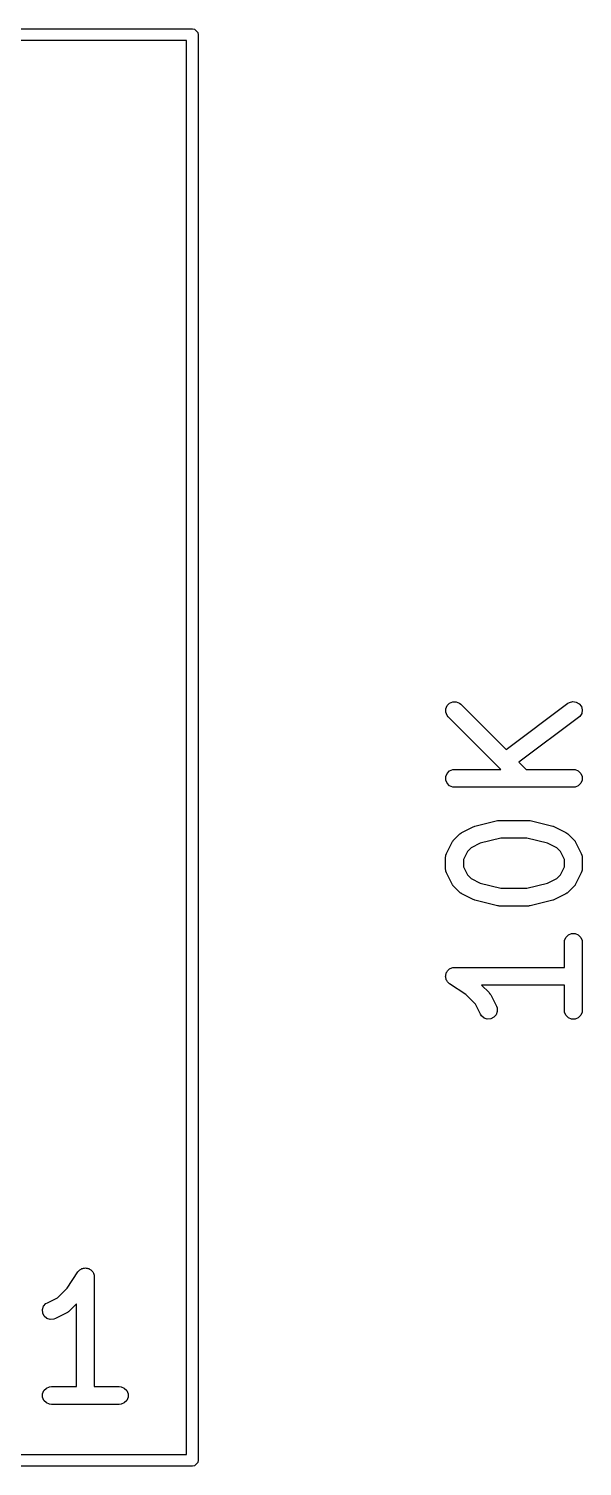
# Model space of a CAD drawing. Extents: x 1.85 to 8.05, y -5.02 to -1.22.
# Drawn here: x 7.8624 to 8.0457, y -2.7465 to -2.2701 of the extents above; entities that cross this region are included whole.
import ezdxf

# ---------------------------------------------------------------- set-up
doc = ezdxf.new("R2010")
doc.units = 0
doc.header["$MEASUREMENT"] = 0
doc.layers.add('BLACK', color=7, linetype='CONTINUOUS')

msp = doc.modelspace()

# ---------------------------------------------------------------- linework, layer by layer
at = {"layer": 'BLACK', "linetype": 'CONTINUOUS'}
for p, q in [((7.53071, -2.27008), (7.91654, -2.27008)), ((7.91654, -2.27008), (7.91729, -2.27023)), ((7.91729, -2.27023), (7.91835, -2.27129)), ((7.91835, -2.27129), (7.9185, -2.27205)), ((7.9185, -2.27205), (7.9185, -2.74449)), ((7.91457, -2.27402), (7.53268, -2.27402)), ((7.91457, -2.74252), (7.91457, -2.27402)), ((8.00044, -2.49541), (8.00088, -2.49435)), ((8.00044, -2.49656), (8.00044, -2.49541)), ((8.00088, -2.49435), (8.0017, -2.49353)), ((8.0017, -2.49353), (8.00276, -2.49309)), ((8.00276, -2.49309), (8.00392, -2.49309)), ((8.00392, -2.49309), (8.00498, -2.49353)), ((8.00498, -2.49353), (8.00543, -2.4939)), ((8.00543, -2.4939), (8.02049, -2.50896)), ((8.02049, -2.50896), (8.04094, -2.49363)), ((8.04094, -2.49363), (8.04143, -2.49333)), ((8.04143, -2.49333), (8.04255, -2.49304)), ((8.04255, -2.49304), (8.04369, -2.4932)), ((8.04369, -2.4932), (8.04468, -2.49379)), ((8.04468, -2.49379), (8.04537, -2.49471)), ((8.04537, -2.49471), (8.04566, -2.49583)), ((8.04566, -2.49583), (8.04549, -2.49697)), ((8.00088, -2.49763), (8.00044, -2.49656)), ((8.00125, -2.49808), (8.00088, -2.49763)), ((8.01871, -2.51553), (8.00125, -2.49808)), ((8.04448, -2.49835), (8.02471, -2.51318)), ((8.04491, -2.49796), (8.04448, -2.49835)), ((8.04549, -2.49697), (8.04491, -2.49796)), ((8.02471, -2.51318), (8.02706, -2.51553)), ((8.00044, -2.51791), (8.00088, -2.51684)), ((8.00044, -2.51906), (8.00044, -2.51791)), ((8.00088, -2.52013), (8.00044, -2.51906)), ((8.00088, -2.51684), (8.0017, -2.51603)), ((8.0017, -2.51603), (8.00276, -2.51559)), ((8.00276, -2.51559), (8.00334, -2.51553)), ((8.00334, -2.51553), (8.01871, -2.51553)), ((8.02706, -2.51553), (8.04271, -2.51553)), ((8.04271, -2.51553), (8.04329, -2.51559)), ((8.04329, -2.51559), (8.04435, -2.51603)), ((8.04435, -2.51603), (8.04516, -2.51684)), ((8.04516, -2.51684), (8.04561, -2.51791)), ((8.04561, -2.51906), (8.04516, -2.52013)), ((8.04561, -2.51791), (8.04561, -2.51906)), ((8.0017, -2.52094), (8.00088, -2.52013)), ((8.00276, -2.52138), (8.0017, -2.52094)), ((8.00334, -2.52144), (8.00276, -2.52138)), ((8.04271, -2.52144), (8.00334, -2.52144)), ((8.04329, -2.52138), (8.04271, -2.52144)), ((8.04435, -2.52094), (8.04329, -2.52138)), ((8.04516, -2.52013), (8.04435, -2.52094)), ((8.01012, -2.53437), (8.01762, -2.53249)), ((8.01762, -2.53249), (8.01772, -2.53248)), ((8.01772, -2.53248), (8.01776, -2.53246)), ((8.01776, -2.53246), (8.01798, -2.53244)), ((8.01798, -2.53244), (8.01819, -2.53241)), ((8.01819, -2.53241), (8.01824, -2.53242)), ((8.01824, -2.53242), (8.01834, -2.53241)), ((8.01834, -2.53241), (8.02771, -2.53241)), ((8.02771, -2.53241), (8.02781, -2.53242)), ((8.02781, -2.53242), (8.02785, -2.53241)), ((8.02785, -2.53241), (8.02807, -2.53244)), ((8.02807, -2.53244), (8.02829, -2.53246)), ((8.02829, -2.53246), (8.02833, -2.53248)), ((8.02833, -2.53248), (8.02843, -2.53249)), ((8.02843, -2.53249), (8.03593, -2.53437)), ((8.00294, -2.53912), (8.00313, -2.53889)), ((8.00313, -2.53889), (8.005, -2.53702)), ((8.005, -2.53702), (8.00523, -2.53683)), ((8.00523, -2.53683), (8.00528, -2.53677)), ((8.00528, -2.53677), (8.00537, -2.53672)), ((8.00537, -2.53672), (8.00545, -2.53665)), ((8.00545, -2.53665), (8.00552, -2.53662)), ((8.00552, -2.53662), (8.00577, -2.53647)), ((8.00577, -2.53647), (8.00952, -2.53459)), ((8.00952, -2.53459), (8.00956, -2.53458)), ((8.00956, -2.53458), (8.00958, -2.53456)), ((8.00958, -2.53456), (8.00982, -2.53448)), ((8.00982, -2.53448), (8.01006, -2.53438)), ((8.01006, -2.53438), (8.01008, -2.53438)), ((8.01008, -2.53438), (8.01012, -2.53437)), ((8.0187, -2.53831), (8.01187, -2.54002)), ((8.02735, -2.53831), (8.0187, -2.53831)), ((8.03418, -2.54002), (8.02735, -2.53831)), ((8.03593, -2.53437), (8.03597, -2.53438)), ((8.03597, -2.53438), (8.03599, -2.53438)), ((8.03599, -2.53438), (8.03623, -2.53448)), ((8.03623, -2.53448), (8.03647, -2.53456)), ((8.03647, -2.53456), (8.03649, -2.53458)), ((8.03649, -2.53458), (8.03653, -2.53459)), ((8.03653, -2.53459), (8.04028, -2.53647)), ((8.04028, -2.53647), (8.04053, -2.53662)), ((8.04053, -2.53662), (8.0406, -2.53665)), ((8.0406, -2.53665), (8.04068, -2.53672)), ((8.04068, -2.53672), (8.04077, -2.53677)), ((8.04077, -2.53677), (8.04082, -2.53683)), ((8.04082, -2.53683), (8.04105, -2.53702)), ((8.04105, -2.53702), (8.04292, -2.53889)), ((8.04292, -2.53889), (8.04311, -2.53912)), ((8.00049, -2.54395), (8.0007, -2.54341)), ((8.0007, -2.54341), (8.00257, -2.53966)), ((8.00257, -2.53966), (8.00273, -2.53941)), ((8.00273, -2.53941), (8.00276, -2.53934)), ((8.00276, -2.53934), (8.00283, -2.53926)), ((8.00283, -2.53926), (8.00288, -2.53917)), ((8.00288, -2.53917), (8.00294, -2.53912)), ((8.00764, -2.54273), (8.00629, -2.54543)), ((8.00884, -2.54153), (8.00764, -2.54273)), ((8.01187, -2.54002), (8.00884, -2.54153)), ((8.03721, -2.54153), (8.03418, -2.54002)), ((8.03841, -2.54273), (8.03721, -2.54153)), ((8.03976, -2.54543), (8.03841, -2.54273)), ((8.04311, -2.53912), (8.04317, -2.53917)), ((8.04317, -2.53917), (8.04322, -2.53926)), ((8.04322, -2.53926), (8.04329, -2.53934)), ((8.04329, -2.53934), (8.04332, -2.53941)), ((8.04332, -2.53941), (8.04348, -2.53966)), ((8.04348, -2.53966), (8.04535, -2.54341)), ((8.04535, -2.54341), (8.04556, -2.54395)), ((8.00039, -2.54473), (8.00044, -2.54416)), ((8.00039, -2.54848), (8.00039, -2.54473)), ((8.00044, -2.54906), (8.00039, -2.54848)), ((8.00044, -2.54416), (8.00048, -2.54406)), ((8.00048, -2.54406), (8.00049, -2.54395)), ((8.00629, -2.54543), (8.00629, -2.54778)), ((8.00629, -2.54778), (8.00764, -2.55048)), ((8.03841, -2.55048), (8.03976, -2.54778)), ((8.03976, -2.54778), (8.03976, -2.54543)), ((8.04556, -2.54395), (8.04556, -2.54406)), ((8.04556, -2.54406), (8.04561, -2.54416)), ((8.04561, -2.54416), (8.04566, -2.54473)), ((8.04566, -2.54848), (8.04561, -2.54906)), ((8.04566, -2.54473), (8.04566, -2.54848)), ((8.00048, -2.54916), (8.00044, -2.54906)), ((8.00049, -2.54926), (8.00048, -2.54916)), ((8.0007, -2.5498), (8.00049, -2.54926)), ((8.00257, -2.55355), (8.0007, -2.5498)), ((8.00764, -2.55048), (8.00884, -2.55168)), ((8.00884, -2.55168), (8.01187, -2.55319)), ((8.01187, -2.55319), (8.0187, -2.5549)), ((8.02735, -2.5549), (8.03418, -2.55319)), ((8.03418, -2.55319), (8.03721, -2.55168)), ((8.03721, -2.55168), (8.03841, -2.55048)), ((8.04535, -2.5498), (8.04348, -2.55355)), ((8.04556, -2.54926), (8.04535, -2.5498)), ((8.04561, -2.54906), (8.04556, -2.54916)), ((8.04556, -2.54916), (8.04556, -2.54926)), ((8.00273, -2.5538), (8.00257, -2.55355)), ((8.00276, -2.55387), (8.00273, -2.5538)), ((8.00283, -2.55395), (8.00276, -2.55387)), ((8.00288, -2.55404), (8.00283, -2.55395)), ((8.00294, -2.55409), (8.00288, -2.55404)), ((8.00313, -2.55432), (8.00294, -2.55409)), ((8.005, -2.55619), (8.00313, -2.55432)), ((8.00523, -2.55638), (8.005, -2.55619)), ((8.00528, -2.55644), (8.00523, -2.55638)), ((8.00537, -2.55649), (8.00528, -2.55644)), ((8.00545, -2.55656), (8.00537, -2.55649)), ((8.00552, -2.55659), (8.00545, -2.55656)), ((8.00577, -2.55675), (8.00552, -2.55659)), ((8.00952, -2.55862), (8.00577, -2.55675)), ((8.0187, -2.5549), (8.02735, -2.5549)), ((8.04028, -2.55675), (8.03653, -2.55862)), ((8.04053, -2.55659), (8.04028, -2.55675)), ((8.0406, -2.55656), (8.04053, -2.55659)), ((8.04068, -2.55649), (8.0406, -2.55656)), ((8.04077, -2.55644), (8.04068, -2.55649)), ((8.04082, -2.55638), (8.04077, -2.55644)), ((8.04105, -2.55619), (8.04082, -2.55638)), ((8.04292, -2.55432), (8.04105, -2.55619)), ((8.04311, -2.55409), (8.04292, -2.55432)), ((8.04317, -2.55404), (8.04311, -2.55409)), ((8.04322, -2.55395), (8.04317, -2.55404)), ((8.04329, -2.55387), (8.04322, -2.55395)), ((8.04332, -2.5538), (8.04329, -2.55387)), ((8.04348, -2.55355), (8.04332, -2.5538)), ((8.00956, -2.55864), (8.00952, -2.55862)), ((8.00958, -2.55865), (8.00956, -2.55864)), ((8.00982, -2.55874), (8.00958, -2.55865)), ((8.01006, -2.55883), (8.00982, -2.55874)), ((8.01008, -2.55883), (8.01006, -2.55883)), ((8.01012, -2.55885), (8.01008, -2.55883)), ((8.01762, -2.56072), (8.01012, -2.55885)), ((8.01772, -2.56073), (8.01762, -2.56072)), ((8.01776, -2.56075), (8.01772, -2.56073)), ((8.01798, -2.56077), (8.01776, -2.56075)), ((8.01819, -2.5608), (8.01798, -2.56077)), ((8.01824, -2.5608), (8.01819, -2.5608)), ((8.01834, -2.56081), (8.01824, -2.5608)), ((8.02771, -2.56081), (8.01834, -2.56081)), ((8.02781, -2.5608), (8.02771, -2.56081)), ((8.02785, -2.5608), (8.02781, -2.5608)), ((8.02807, -2.56077), (8.02785, -2.5608)), ((8.02829, -2.56075), (8.02807, -2.56077)), ((8.02833, -2.56073), (8.02829, -2.56075)), ((8.02843, -2.56072), (8.02833, -2.56073)), ((8.03593, -2.55885), (8.02843, -2.56072)), ((8.03597, -2.55883), (8.03593, -2.55885)), ((8.03599, -2.55883), (8.03597, -2.55883)), ((8.03623, -2.55874), (8.03599, -2.55883)), ((8.03647, -2.55865), (8.03623, -2.55874)), ((8.03649, -2.55864), (8.03647, -2.55865)), ((8.03653, -2.55862), (8.03649, -2.55864)), ((8.03976, -2.57285), (8.03981, -2.57228)), ((8.03981, -2.57228), (8.04025, -2.57121)), ((8.04025, -2.57121), (8.04107, -2.5704)), ((8.04107, -2.5704), (8.04213, -2.56996)), ((8.04213, -2.56996), (8.04329, -2.56996)), ((8.04329, -2.56996), (8.04435, -2.5704)), ((8.04435, -2.5704), (8.04516, -2.57121)), ((8.04516, -2.57121), (8.04561, -2.57228)), ((8.04561, -2.57228), (8.04566, -2.57285)), ((8.03976, -2.58115), (8.03976, -2.57285)), ((8.04566, -2.57285), (8.04566, -2.59535)), ((8.00125, -2.58202), (8.00149, -2.58185)), ((8.00149, -2.58185), (8.0017, -2.58165)), ((8.0017, -2.58165), (8.00197, -2.58154)), ((8.00197, -2.58154), (8.00221, -2.58138)), ((8.00221, -2.58138), (8.00249, -2.58132)), ((8.00249, -2.58132), (8.00276, -2.58121)), ((8.00276, -2.58121), (8.00333, -2.58115)), ((8.00333, -2.58115), (8.00334, -2.58115)), ((8.00334, -2.58115), (8.00334, -2.58115)), ((8.00334, -2.58115), (8.00334, -2.58115)), ((8.00334, -2.58115), (8.03976, -2.58115)), ((8.00039, -2.58411), (8.00044, -2.58382)), ((8.00044, -2.58439), (8.00039, -2.58411)), ((8.00044, -2.58353), (8.00055, -2.58326)), ((8.00044, -2.58382), (8.00044, -2.58353)), ((8.00044, -2.58468), (8.00044, -2.58439)), ((8.00056, -2.58495), (8.00044, -2.58468)), ((8.00055, -2.58326), (8.00061, -2.58297)), ((8.00061, -2.58523), (8.00056, -2.58495)), ((8.00061, -2.58297), (8.00077, -2.58273)), ((8.00077, -2.58548), (8.00061, -2.58523)), ((8.00077, -2.58273), (8.00088, -2.58246)), ((8.00088, -2.58574), (8.00077, -2.58548)), ((8.00088, -2.58246), (8.00109, -2.58226)), ((8.00109, -2.58595), (8.00088, -2.58574)), ((8.00109, -2.58226), (8.00125, -2.58202)), ((8.00125, -2.58619), (8.00109, -2.58595)), ((8.0017, -2.58656), (8.00125, -2.58619)), ((8.00708, -2.59015), (8.0017, -2.58656)), ((8.0017, -2.58656), (8.0017, -2.58656)), ((8.0017, -2.58656), (8.0017, -2.58656)), ((8.0017, -2.58656), (8.0017, -2.58656)), ((8.01029, -2.59335), (8.00708, -2.59015)), ((8.03976, -2.58705), (8.01234, -2.58705)), ((8.01234, -2.58705), (8.0148, -2.58951)), ((8.0148, -2.58951), (8.01499, -2.58974)), ((8.01499, -2.58974), (8.01505, -2.58979)), ((8.01505, -2.58979), (8.0151, -2.58988)), ((8.0151, -2.58988), (8.01517, -2.58996)), ((8.01517, -2.58996), (8.0152, -2.59003)), ((8.0152, -2.59003), (8.01535, -2.59028)), ((8.01535, -2.59028), (8.01723, -2.59403)), ((8.03976, -2.59535), (8.03976, -2.58705)), ((8.01195, -2.59667), (8.01029, -2.59335)), ((8.01752, -2.59572), (8.01715, -2.59681)), ((8.01723, -2.59403), (8.01744, -2.59457)), ((8.01744, -2.59457), (8.01752, -2.59572)), ((8.03981, -2.59593), (8.03976, -2.59535)), ((8.04025, -2.59699), (8.03981, -2.59593)), ((8.04561, -2.59593), (8.04516, -2.59699)), ((8.04566, -2.59535), (8.04561, -2.59593)), ((8.01226, -2.59716), (8.01195, -2.59667)), ((8.01313, -2.59792), (8.01226, -2.59716)), ((8.01422, -2.59828), (8.01313, -2.59792)), ((8.01537, -2.5982), (8.01422, -2.59828)), ((8.0164, -2.59768), (8.01537, -2.5982)), ((8.01715, -2.59681), (8.0164, -2.59768)), ((8.04107, -2.59781), (8.04025, -2.59699)), ((8.04213, -2.59825), (8.04107, -2.59781)), ((8.04329, -2.59825), (8.04213, -2.59825)), ((8.04435, -2.59781), (8.04329, -2.59825)), ((8.04516, -2.59699), (8.04435, -2.59781)), ((7.87865, -2.68201), (7.87901, -2.68157)), ((7.87901, -2.68157), (7.87926, -2.68141)), ((7.87926, -2.68141), (7.87946, -2.6812)), ((7.87946, -2.6812), (7.87973, -2.68109)), ((7.87973, -2.68109), (7.87997, -2.68093)), ((7.87997, -2.68093), (7.88026, -2.68087)), ((7.88026, -2.68087), (7.88053, -2.68076)), ((7.88053, -2.68076), (7.88082, -2.68076)), ((7.88082, -2.68076), (7.8811, -2.6807)), ((7.8811, -2.6807), (7.88139, -2.68076)), ((7.88139, -2.68076), (7.88168, -2.68076)), ((7.88168, -2.68076), (7.88195, -2.68087)), ((7.88195, -2.68087), (7.88223, -2.68093)), ((7.88223, -2.68093), (7.88247, -2.68109)), ((7.88247, -2.68109), (7.88274, -2.6812)), ((7.88274, -2.6812), (7.88295, -2.6814)), ((7.88295, -2.6814), (7.88319, -2.68156)), ((7.88319, -2.68156), (7.88335, -2.68181)), ((7.88335, -2.68181), (7.88356, -2.68201)), ((7.87506, -2.6874), (7.87865, -2.68202)), ((7.87865, -2.68202), (7.87865, -2.68201)), ((7.87865, -2.68201), (7.87865, -2.68201)), ((7.87865, -2.68201), (7.87865, -2.68201)), ((7.88356, -2.68201), (7.88367, -2.68228)), ((7.88367, -2.68228), (7.88383, -2.68252)), ((7.88383, -2.68252), (7.88389, -2.68281)), ((7.88389, -2.68281), (7.884, -2.68308)), ((7.884, -2.68308), (7.88405, -2.68365)), ((7.88405, -2.68365), (7.88406, -2.68365)), ((7.88406, -2.68365), (7.88405, -2.68365)), ((7.88405, -2.68365), (7.88406, -2.68365)), ((7.88406, -2.68365), (7.88406, -2.72007)), ((7.86853, -2.69226), (7.87185, -2.6906)), ((7.87185, -2.6906), (7.87506, -2.6874)), ((7.86692, -2.69453), (7.86729, -2.69344)), ((7.86701, -2.69568), (7.86692, -2.69453)), ((7.86752, -2.69671), (7.86701, -2.69568)), ((7.86729, -2.69344), (7.86804, -2.69257)), ((7.86804, -2.69257), (7.86853, -2.69226)), ((7.87492, -2.69567), (7.87117, -2.69754)), ((7.87517, -2.69551), (7.87492, -2.69567)), ((7.87524, -2.69548), (7.87517, -2.69551)), ((7.87532, -2.69542), (7.87524, -2.69548)), ((7.87541, -2.69536), (7.87532, -2.69542)), ((7.87546, -2.6953), (7.87541, -2.69536)), ((7.87569, -2.69512), (7.87546, -2.6953)), ((7.87815, -2.69266), (7.87569, -2.69512)), ((7.87815, -2.72007), (7.87815, -2.69266)), ((7.86839, -2.69747), (7.86752, -2.69671)), ((7.86948, -2.69783), (7.86839, -2.69747)), ((7.87063, -2.69775), (7.86948, -2.69783)), ((7.87117, -2.69754), (7.87063, -2.69775)), ((7.86928, -2.72013), (7.86985, -2.72007)), ((7.86985, -2.72007), (7.87815, -2.72007)), ((7.88406, -2.72007), (7.89235, -2.72007)), ((7.89235, -2.72007), (7.89293, -2.72013)), ((7.86696, -2.72245), (7.8674, -2.72138)), ((7.86696, -2.7236), (7.86696, -2.72245)), ((7.8674, -2.72466), (7.86696, -2.7236)), ((7.8674, -2.72138), (7.86821, -2.72057)), ((7.86821, -2.72548), (7.8674, -2.72466)), ((7.86821, -2.72057), (7.86928, -2.72013)), ((7.89293, -2.72013), (7.89399, -2.72057)), ((7.89399, -2.72057), (7.89481, -2.72138)), ((7.89481, -2.72466), (7.89399, -2.72548)), ((7.89481, -2.72138), (7.89525, -2.72245)), ((7.89525, -2.7236), (7.89481, -2.72466)), ((7.89525, -2.72245), (7.89525, -2.7236)), ((7.86928, -2.72592), (7.86821, -2.72548)), ((7.86985, -2.72598), (7.86928, -2.72592)), ((7.89235, -2.72598), (7.86985, -2.72598)), ((7.89293, -2.72592), (7.89235, -2.72598)), ((7.89399, -2.72548), (7.89293, -2.72592)), ((7.53268, -2.74252), (7.91457, -2.74252)), ((7.91654, -2.74646), (7.53071, -2.74646)), ((7.91729, -2.74631), (7.91654, -2.74646)), ((7.91835, -2.74524), (7.91729, -2.74631)), ((7.9185, -2.74449), (7.91835, -2.74524))]:
    msp.add_line(p, q, dxfattribs=at)

doc.saveas('drawing.dxf')
